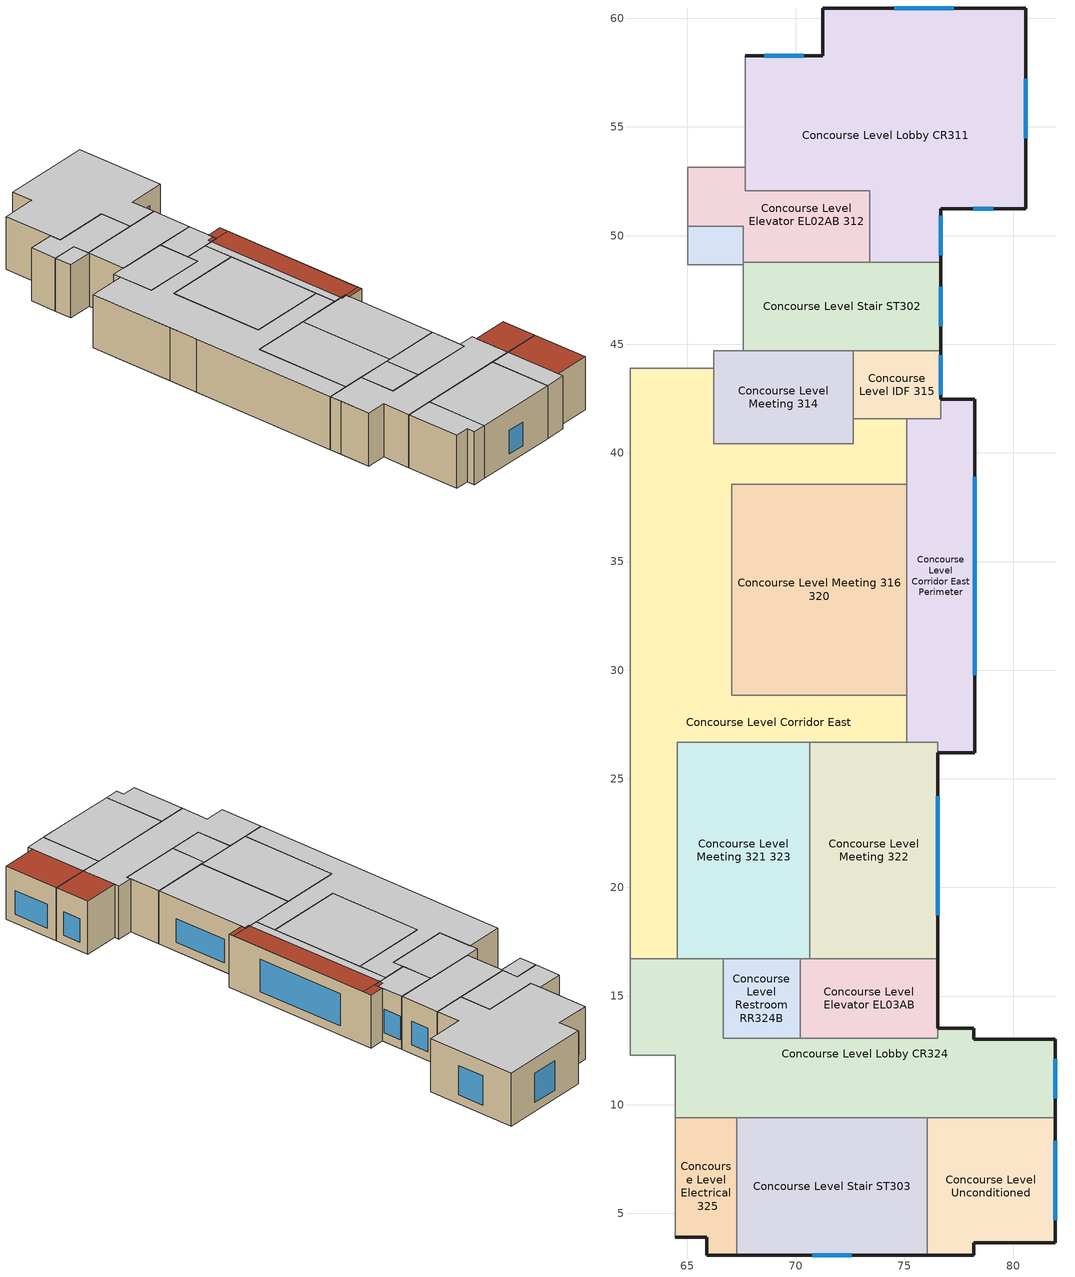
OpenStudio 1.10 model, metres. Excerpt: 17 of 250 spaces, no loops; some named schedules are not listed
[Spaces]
Concourse Level Electrical 325
 floor adiabatic (Interior Floor): 67.29,9.4 67.29,3.08 65.9,3.08 65.9,3.9 64.45,3.9 64.45,9.4 z13.69
 wall outside: 64.45,3.9 65.9,3.9 65.9,3.08 67.29,3.08 z13.69:19.18
 wall to Concourse Level Stair ST303: 67.29,3.08 67.29,9.4 z13.69:19.18
 wall to Concourse Level Mechanical 326: 64.45,9.4 64.45,3.9 z13.69:19.18
 wall to Concourse Level Lobby CR324: 67.29,9.4 64.45,9.4 z13.69:19.18
 ceiling adiabatic (Interior Ceiling): 67.29,3.08 67.29,9.4 64.45,9.4 64.45,3.9 65.9,3.9 65.9,3.08 z19.18
Concourse Level Stair ST303
 floor adiabatic (Interior Floor): 76.05,9.4 76.05,3.08 67.29,3.08 67.29,9.4 z13.69
 wall outside: 67.29,3.08 76.05,3.08 z13.69:19.18
 wall to Concourse Level Lobby CR324: 76.05,9.4 67.29,9.4 z13.69:19.18
 wall to Concourse Level Unconditioned: 76.05,3.08 76.05,9.4 z13.69:19.18
 window (NE_Ops Proposed Glazing - U-0.42/SHGC-0.27/VLT-0.65): 70.76,3.08 72.58,3.08 z14.61:17.04
 ceiling adiabatic (Interior Ceiling): 76.05,3.08 76.05,9.4 67.29,9.4 67.29,3.08 z19.18
Concourse Level Unconditioned
 floor adiabatic (Interior Floor): 81.93,9.4 81.93,3.64 78.2,3.64 78.2,3.08 76.05,3.08 76.05,9.4 z13.69
 wall outside: 76.05,3.08 78.2,3.08 78.2,3.64 81.93,3.64 81.93,9.4 z13.69:19.18
 wall to Concourse Level Lobby CR324: 81.93,9.4 76.05,9.4 z13.69:19.18
 window (NE_Ops Proposed Glazing - U-0.42/SHGC-0.27/VLT-0.65): 81.93,4.69 81.93,8.35 z14.61:17.04
 ceiling adiabatic (Interior Ceiling): 78.2,3.08 78.2,9.4 76.05,9.4 76.05,3.08 z19.18
 roof outside: 81.93,3.64 81.93,9.4 78.2,9.4 78.2,3.64 z19.18
Concourse Level Lobby CR324
 floor adiabatic (Interior Floor): 66.65,16.72 66.65,13.06 76.54,13.06 76.54,13.51 78.2,13.51 78.2,13.01 81.93,13.01 81.93,9.4 64.45,9.4 64.45,12.28 62.38,12.28 62.38,16.72 z13.69
 wall outside: 81.93,9.4 81.93,13.01 78.2,13.01 78.2,13.51 76.54,13.51 z13.69:19.18
 wall to Concourse Level Elevator EL03AB: 76.54,13.51 76.54,13.06 70.21,13.06 z13.69:19.18
 wall to Concourse Level Mechanical 326: 62.38,12.28 64.45,12.28 64.45,9.4 z13.69:19.18
 wall to Concourse Level Corridor CR329: 62.38,15.45 62.38,12.28 z13.69:19.18
 wall to Concourse Level Meeting 328: 62.38,16.72 62.38,15.45 z13.69:19.18
 wall to Concourse Level Restroom RR324B: 70.21,13.06 66.65,13.06 66.65,16.72 z13.69:19.18
 wall to Concourse Level Corridor East: 64.55,16.72 62.38,16.72 z13.69:19.18
 wall to Concourse Level Meeting 321 323: 66.65,16.72 64.55,16.72 z13.69:19.18
 window (NE_Ops Proposed Glazing - U-0.42/SHGC-0.27/VLT-0.65): 81.93,10.29 81.93,12.12 z14.61:17.04
 ceiling adiabatic (Interior Ceiling): 78.2,9.4 78.2,13.51 76.54,13.51 76.54,13.06 66.65,13.06 66.65,16.72 62.38,16.72 62.38,12.28 64.45,12.28 64.45,9.4 z19.18
 roof outside: 81.93,9.4 81.93,13.01 78.2,13.01 78.2,9.4 z19.18
Concourse Level Restroom RR324B
 floor adiabatic (Interior Floor): 70.21,16.72 70.21,13.06 66.65,13.06 66.65,16.72 z13.69
 wall to Concourse Level Elevator EL03AB: 70.21,13.06 70.21,16.72 z13.69:19.18
 wall to Concourse Level Meeting 321 323: 70.21,16.72 66.65,16.72 z13.69:19.18
 ceiling adiabatic (Interior Ceiling): 70.21,13.06 70.21,16.72 66.65,16.72 66.65,13.06 z19.18
Concourse Level Elevator EL03AB
 floor adiabatic (Interior Floor): 76.54,16.72 76.54,13.06 70.21,13.06 70.21,16.72 z13.69
 wall outside: 76.54,13.51 76.54,16.72 z13.69:19.18
 wall to Concourse Level Meeting 321 323: 70.65,16.72 70.21,16.72 z13.69:19.18
 wall to Concourse Level Meeting 322: 76.54,16.72 70.65,16.72 z13.69:19.18
 ceiling adiabatic (Interior Ceiling): 76.54,13.06 76.54,16.72 70.21,16.72 70.21,13.06 z19.18
Concourse Level Corridor East Perimeter
 floor adiabatic (Interior Floor): 78.23,42.46 78.23,26.2 76.54,26.2 76.54,26.68 75.11,26.68 75.11,41.56 76.67,41.56 76.67,42.46 z13.69
 wall outside: 76.54,26.2 78.23,26.2 78.23,42.46 76.67,42.46 z13.69:19.18
 wall to Concourse Level IDF 315: 76.67,42.46 76.67,41.56 75.11,41.56 z13.69:19.18
 wall to Concourse Level Meeting 322: 75.11,26.68 76.54,26.68 76.54,26.2 z13.69:19.18
 wall to Concourse Level Meeting 316 320: 75.11,38.56 75.11,28.85 z13.69:19.18
 wall to Concourse Level Corridor East: 75.11,41.56 75.11,38.56 / 75.11,28.85 75.11,26.68 z13.69:19.18
 window (NE_Ops Proposed Glazing - U-0.42/SHGC-0.27/VLT-0.65): 78.23,29.76 78.23,38.9 z14.61:17.96
 ceiling adiabatic (Interior Ceiling): 75.96,26.68 75.96,41.56 75.11,41.56 75.11,26.68 z19.18
 roof outside: 78.23,41.56 78.23,42.46 76.67,42.46 76.67,41.56 z19.18; 78.23,26.68 78.23,41.56 75.96,41.56 75.96,26.68 z19.18; 78.23,26.2 78.23,26.68 76.54,26.68 76.54,26.2 z19.18
Concourse Level Corridor East
 floor adiabatic (Interior Floor): 66.22,43.9 66.22,40.42 72.65,40.42 72.65,41.56 75.11,41.56 75.11,38.56 67.05,38.56 67.05,28.85 75.11,28.85 75.11,26.68 64.55,26.68 64.55,16.72 62.38,16.72 62.38,43.9 z13.69
 wall to Concourse Level Meeting 314: 72.65,41.56 72.65,40.42 66.22,40.42 66.22,43.9 z13.69:19.18
 wall to Concourse Level Meeting 321 323: 64.55,16.72 64.55,26.68 70.65,26.68 z13.69:19.18
 wall to Concourse Level Meeting 328: 62.38,32.05 62.38,16.72 z13.69:19.18
 wall to Concourse Level Corridor CR329: 62.38,35.09 62.38,32.05 z13.69:19.18
 wall to Concourse Level Meeting 309 317 318: 62.38,43.9 62.38,35.09 z13.69:19.18
 wall to Concourse Level Corridor North CR302 310 312: 66.22,43.9 62.38,43.9 z13.69:19.18
 wall to Concourse Level Meeting 322: 70.65,26.68 75.11,26.68 z13.69:19.18
 wall to Concourse Level IDF 315: 75.11,41.56 72.65,41.56 z13.69:19.18
 wall to Concourse Level Meeting 316 320: 75.11,28.85 67.05,28.85 67.05,38.56 75.11,38.56 z13.69:19.18
 ceiling adiabatic (Interior Ceiling): 64.55,16.72 64.55,26.68 75.11,26.68 75.11,28.85 67.05,28.85 67.05,38.56 75.11,38.56 75.11,41.56 72.65,41.56 72.65,40.42 66.22,40.42 66.22,43.9 62.38,43.9 62.38,16.72 z19.18
Concourse Level Meeting 321 323
 floor adiabatic (Interior Floor): 70.65,26.68 70.65,16.72 64.55,16.72 64.55,26.68 z13.69
 wall to Concourse Level Meeting 322: 70.65,16.72 70.65,26.68 z13.69:19.18
 ceiling adiabatic (Interior Ceiling): 70.65,16.72 70.65,26.68 64.55,26.68 64.55,16.72 z19.18
Concourse Level Meeting 322
 floor adiabatic (Interior Floor): 76.54,26.68 76.54,16.72 70.65,16.72 70.65,26.68 z13.69
 wall outside: 76.54,16.72 76.54,26.2 z13.69:19.18
 window (NE_Ops Proposed Glazing - U-0.42/SHGC-0.27/VLT-0.65): 76.54,18.72 76.54,24.2 z14.61:17.04
 ceiling adiabatic (Interior Ceiling): 76.54,16.72 76.54,26.55 75.96,26.55 75.96,26.68 70.65,26.68 70.65,16.72 z19.18
 roof outside: 76.54,26.55 76.54,26.68 75.96,26.68 75.96,26.55 z19.18
Concourse Level Meeting 316 320
 floor adiabatic (Interior Floor): 75.11,38.56 75.11,28.85 67.05,28.85 67.05,38.56 z13.69
 ceiling adiabatic (Interior Ceiling): 75.11,28.85 75.11,38.56 67.05,38.56 67.05,28.85 z19.18
Concourse Level Meeting 314
 floor adiabatic (Interior Floor): 72.65,44.7 72.65,40.42 66.22,40.42 66.22,44.7 z13.69
 wall to Concourse Level Stair ST302: 72.65,44.7 67.57,44.7 z13.69:19.18
 wall to Concourse Level IDF 315: 72.65,41.56 72.65,44.7 z13.69:19.18
 wall to Concourse Level Corridor North CR302 310 312: 67.57,44.7 66.22,44.7 66.22,43.9 z13.69:19.18
 ceiling adiabatic (Interior Ceiling): 72.65,40.42 72.65,44.7 66.22,44.7 66.22,40.42 z19.18
Concourse Level IDF 315
 floor adiabatic (Interior Floor): 76.67,44.7 76.67,41.56 72.65,41.56 72.65,44.7 z13.69
 wall outside: 76.67,42.46 76.67,44.7 z13.69:19.18
 wall to Concourse Level Stair ST302: 76.67,44.7 72.65,44.7 z13.69:19.18
 window (NE_Ops Proposed Glazing - U-0.42/SHGC-0.27/VLT-0.65): 76.67,42.67 76.67,44.5 z14.61:17.04
 ceiling adiabatic (Interior Ceiling): 75.96,41.56 75.96,42 76.67,42 76.67,44.7 72.65,44.7 72.65,41.56 z19.18
 roof outside: 76.67,41.56 76.67,42 75.96,42 75.96,41.56 z19.18
Concourse Level Stair ST302
 floor adiabatic (Interior Floor): 76.67,48.77 76.67,44.7 67.57,44.7 67.57,48.77 z13.69
 wall outside: 76.67,44.7 76.67,48.77 z13.69:19.18
 wall to Concourse Level Corridor North CR302 310 312: 67.57,48.66 67.57,44.7 z13.69:19.18
 wall to Concourse Level Electrical 313: 67.57,48.77 67.57,48.66 z13.69:19.18
 wall to Concourse Level Elevator EL02AB 312: 73.41,48.77 67.57,48.77 z13.69:19.18
 wall to Concourse Level Lobby CR311: 76.67,48.77 73.41,48.77 z13.69:19.18
 window (NE_Ops Proposed Glazing - U-0.42/SHGC-0.27/VLT-0.65): 76.67,45.82 76.67,47.65 z14.61:17.04
 ceiling adiabatic (Interior Ceiling): 76.67,44.7 76.67,48.77 67.57,48.77 67.57,44.7 z19.18
Concourse Level Electrical 313
 floor adiabatic (Interior Floor): 67.57,50.44 67.57,48.66 65.02,48.66 65.02,50.44 z13.69
 wall to Concourse Level Elevator EL02AB 312: 67.57,48.77 67.57,50.44 65.02,50.44 z13.69:19.18
 wall to Concourse Level Corridor North CR302 310 312: 65.02,50.44 65.02,48.66 67.57,48.66 z13.69:19.18
 ceiling adiabatic (Interior Ceiling): 67.57,48.66 67.57,50.44 65.02,50.44 65.02,48.66 z19.18
Concourse Level Elevator EL02AB 312
 floor adiabatic (Interior Floor): 67.68,53.14 67.68,52.07 73.41,52.07 73.41,48.77 67.57,48.77 67.57,50.44 65.02,50.44 65.02,53.14 z13.69
 wall to Concourse Level Lobby CR311: 73.41,48.77 73.41,52.07 67.68,52.07 67.68,53.14 z13.69:19.18
 wall to Concourse Level Corridor North CR302 310 312: 67.68,53.14 65.02,53.14 65.02,50.44 z13.69:19.18
 ceiling adiabatic (Interior Ceiling): 73.41,48.77 73.41,52.07 67.68,52.07 67.68,53.14 65.02,53.14 65.02,50.44 67.57,50.44 67.57,48.77 z19.18
Concourse Level Lobby CR311
 floor adiabatic (Interior Floor): 80.58,60.48 80.58,51.23 76.67,51.23 76.67,48.77 73.41,48.77 73.41,52.07 67.68,52.07 67.68,58.29 71.23,58.29 71.23,60.48 z13.69
 wall outside: 76.67,48.77 76.67,51.23 80.58,51.23 80.58,60.48 71.23,60.48 71.23,58.29 67.68,58.29 z13.69:19.18
 wall to Concourse Level Corridor North CR302 310 312: 67.68,58.29 67.68,53.14 z13.69:19.18
 window (NE_Ops Proposed Glazing - U-0.42/SHGC-0.27/VLT-0.65): 76.67,49.09 76.67,50.92 / 70.37,58.29 68.54,58.29 z14.61:17.04; 77.28,60.48 74.53,60.48 / 80.58,54.48 80.58,57.23 / 78.17,51.23 79.08,51.23 z14.61:17.65
 ceiling adiabatic (Interior Ceiling): 76.67,48.77 76.67,51.23 80.58,51.23 80.58,60.48 71.23,60.48 71.23,58.29 67.68,58.29 67.68,52.07 73.41,52.07 73.41,48.77 z19.18
[Building]
NE_Ops: Default Construction Set=90.1-2007 - CZ5 - Office
[ClimateZones]
Climate Zone Institution Name 1=ASHRAE; Climate Zone Document Name 1=ANSI/ASHRAE Standard 169; Climate Zone Document Year 1=2006; Climate Zone Value 1=5B; Climate Zone Institution Name 2=CEC; Climate Zone Document Name 2=California Climate Zone Descriptions; Climate Zone Document Year 2=1995
[Site]
Broomfield Jeffco  Boulder   S: Latitude {deg}=40.13; Longitude {deg}=-105.24; Time Zone {hr}=-7; Elevation {m}=1689
[SizingPeriod:DesignDay] Barometric Pressure {Pa}=83011; Sky Clearness=0; Rain Indicator=0; Snow Indicator=0; Day of Month=21; Daylight Saving Time Indicator=0; Dry-Bulb Temperature Range Modifier Type=DefaultMultipliers
Name | Maximum Dry-Bulb Temperature {C} | Daily Dry-Bulb Temperature Range {deltaC} | Humidity Indicating Conditions at Maximum Dry-Bulb {BasedOnField A3} | Wind Speed {m/s} | Wind Direction {deg} | Month | Day Type | Humidity Indicating Type | Solar Model Indicator | ASHRAE Taub | ASHRAE Taud
Denver Intl Ap Ann Htg Wind 99.6% Condns WS=>MCDB | 1.8 | 0 | 1.8 | 14.1 | 160 | 12 | WinterDesignDay | Wetbulb | ASHRAEClearSky
Denver Intl Ap Ann Clg .4% Condns Enth=>MDB | 27 | 15.2 | 58300 | 4.2 | 80 | 7 | SummerDesignDay | Enthalpy | ASHRAETau | 0.424 | 2.012
Denver Intl Ap Ann Htg 99.6% Condns DB | -17.4 | 0 | -17.4 | 3.3 | 160 | 12 | WinterDesignDay | Wetbulb | ASHRAEClearSky
Denver Intl Ap Ann Clg .4% Condns WB=>MDB | 27.3 | 15.2 | 18.3 | 4.2 | 80 | 7 | SummerDesignDay | Wetbulb | ASHRAETau | 0.424 | 2.012
[Construction]
ExtSlabCarpet 4in ClimateZone 1-8: MAT-CC05 4 HW CONCRETE, CP02 CARPET PAD
Interior Floor: F16 Acoustic tile, F05 Ceiling air space resistance, M11 100mm lightweight concrete
Interior Wall: G01a 19mm gypsum board, F04 Wall air space resistance, G01a 19mm gypsum board
Interior Ceiling: M11 100mm lightweight concrete, F05 Ceiling air space resistance, F16 Acoustic tile
Exterior Door: F08 Metal surface, I01 25mm insulation board
Interior Window: Clear 3mm
Interior Door; Interior Partition: G05 25mm wood
ASHRAE 90.1-2007 ExtWindow Metal ClimateZone 4-6: Fixed Window 3.12/0.40/0.31
NE_Ops Proposed Exterior Wall: Sandstone - 5 in. - 120 lb/ft3, Polyiso Foil-Faced Rigid Insulation - 2 in., Gypsum Board - 5/8 in., Steel-Framed - 6 in. Studs - 16 in. OC - R-21 Cavity Insulation, Gypsum Board - 5/8 in.
NE_Ops Proposed Glazing - U-0.42/SHGC-0.27/VLT-0.65: NE_Ops Proposed Glazing - U-0.42/SHGC-0.27/VLT-0.65
90.1-2007 Nonres 5B Window Metal framing entrance door: Theoretical Glass [185]
ASHRAE 90.1-2007 Floor SteelJoist ClimateZone 5: ASHRAE 90.1-2007 CZ 5 Exposed Floor Insulation, 8IN CONCRETE HW RefBldg, CP02 CARPET PAD
NE_Ops Proposed Roof: Roof Membrane, MAT-CC05 3 HW CONCRETE, Polyiso Rigid Insulation - 6 in., MAT-CC05 4 HW CONCRETE, Metal Decking
[Material]
Name | Roughness | Thickness {m} | Conductivity {W/m-K} | Density {kg/m3} | Specific Heat {J/kg-K} | Thermal Absorptance | Solar Absorptance | Visible Absorptance
MAT-CC05 4 HW CONCRETE | Rough | 0.1016 | 1.311 | 2240 | 836.8 | 0.9 | 0.85 | 0.85
Roof Membrane | VeryRough | 0.0095 | 0.16 | 1121.29 | 1460 | 0.9 | 0.7 | 0.7
Metal Decking | MediumSmooth | 0.0015 | 45.006 | 7680 | 418.4 | 0.9 | 0.6 | 0.6
F16 Acoustic tile | MediumSmooth | 0.0191 | 0.06 | 368 | 590 | 0.9 | 0.3 | 0.3
M11 100mm lightweight concrete | MediumRough | 0.1016 | 0.53 | 1280 | 840 | 0.9 | 0.5 | 0.5
G01a 19mm gypsum board | MediumSmooth | 0.019 | 0.16 | 800 | 1090 | 0.9 | 0.4 | 0.4
F08 Metal surface | Smooth | 0.0008 | 45.28 | 7824 | 500 | 0.9 | 0.7 | 0.7
I01 25mm insulation board | MediumRough | 0.0254 | 0.03 | 43 | 1210 | 0.9 | 0.6 | 0.6
G05 25mm wood | MediumSmooth | 0.0254 | 0.15 | 608 | 1630 | 0.9 | 0.5 | 0.5
8IN CONCRETE HW RefBldg | Rough | 0.2032 | 1.311 | 2240 | 836.8 | 0.9 | 0.7 | 0.7
Steel-Framed - 6 in. Studs - 16 in. OC - R-21 Cavity Insulation | Smooth | 0.1524 | 0.117196 | 69.5201 | 628.02
Gypsum Board - 5/8 in. | MediumSmooth | 0.015875 | 0.16 | 800 | 1090
MAT-CC05 3 HW CONCRETE | Rough | 0.0762 | 1.311 | 2240 | 836.8 | 0.9 | 0.85 | 0.85
Sandstone - 5 in. - 120 lb/ft3 | MediumRough | 0.127 | 1.9 | 1922.22 | 790
[Material:NoMass] Thermal Absorptance=0.9
Name | Roughness | Thermal Resistance {m2-K/W} | Solar Absorptance | Visible Absorptance
CP02 CARPET PAD | Smooth | 0.1 | 0.8 | 0.8
ASHRAE 90.1-2007 CZ 5 Exposed Floor Insulation | MediumRough | 4.38514 | 0.7 | 0.7
[Material:AirGap]
Name | Thermal Resistance {m2-K/W}
F05 Ceiling air space resistance | 0.18
F04 Wall air space resistance | 0.15
Polyiso Rigid Insulation - 6 in. | 6.16386
Polyiso Foil-Faced Rigid Insulation - 2 in. | 2.24717
[WindowMaterial:Glazing] Optical Data Type=SpectralAverage; Thickness {m}=0.003; Infrared Transmittance at Normal Incidence=0
Name | Solar Transmittance at Normal Incidence | Front Side Solar Reflectance at Normal Incidence | Back Side Solar Reflectance at Normal Incidence | Visible Transmittance at Normal Incidence | Front Side Visible Reflectance at Normal Incidence | Back Side Visible Reflectance at Normal Incidence | Front Side Infrared Hemispherical Emissivity | Back Side Infrared Hemispherical Emissivity | Conductivity {W/m-K} | Dirt Correction Factor for Solar and Visible Transmittance | Solar Diffusing
Clear 3mm | 0.837 | 0.075 | 0 | 0.898 | 0.081 | 0 | 0.84 | 0.84 | 0.9 | 1 | No
Theoretical Glass [185] | 0.39034 | 0.55966 | 0.55966 | 0.507883 | 0.442117 | 0.442117 | 0.9 | 0.9 | 0.0457051
[WindowMaterial:SimpleGlazingSystem]
Name | U-Factor {W/m2-K} | Solar Heat Gain Coefficient | Visible Transmittance
Fixed Window 3.12/0.40/0.31 | 3.12304 | 0.4 | 0.31
NE_Ops Proposed Glazing - U-0.42/SHGC-0.27/VLT-0.65 | 2.38487 | 0.27 | 0.65
[DefaultConstructionSet]
90.1-2007 - CZ5 - Office: Default Exterior Surface Constructions=Default Surface Constructions 34; Default Interior Surface Constructions=Default Surface Constructions 35; Default Ground Contact Surface Constructions=Default Surface Constructions 36; Default Exterior SubSurface Constructions=Default Sub Surface Constructions 23; Default Interior SubSurface Constructions=Default Sub Surface Constructions 24; Interior Partition Construction=Interior Partition
[DefaultSurfaceConstructions]
Name | Floor Construction | Wall Construction | Roof Ceiling Construction
Default Surface Constructions 34 | ASHRAE 90.1-2007 Floor SteelJoist ClimateZone 5 | NE_Ops Proposed Exterior Wall | NE_Ops Proposed Roof
Default Surface Constructions 35 | Interior Floor | Interior Wall | Interior Ceiling
Default Surface Constructions 36 | ExtSlabCarpet 4in ClimateZone 1-8 | ExtSlabCarpet 4in ClimateZone 1-8 | ExtSlabCarpet 4in ClimateZone 1-8
[DefaultSubSurfaceConstructions]
Name | Fixed Window Construction | Operable Window Construction | Door Construction | Glass Door Construction | Skylight Construction | Tubular Daylight Dome Construction | Tubular Daylight Diffuser Construction
Default Sub Surface Constructions 23 | ASHRAE 90.1-2007 ExtWindow Metal ClimateZone 4-6 | ASHRAE 90.1-2007 ExtWindow Metal ClimateZone 4-6 | Exterior Door | 90.1-2007 Nonres 5B Window Metal framing entrance door | ASHRAE 90.1-2007 ExtWindow Metal ClimateZone 4-6 | Interior Window | Interior Window
Default Sub Surface Constructions 24 | Interior Window | Interior Window | Interior Door
[BuildingStory]
Concourse Level: Nominal Z Coordinate {m}=0; Nominal Floor to Floor Height {m}=5.4864
[Space] Building Story=Concourse Level
Name | Space Type | Thermal Zone
Concourse Level Electrical 325 | 90.1-2007 - NE_Ops - UnoccOffFlr3 - ElecRoom - AHU-3-01 | Concourse Level Lobby CR324-B 325 Zone
Concourse Level Stair ST303 | 90.1-2007 - NE_Ops - AlwaysOn - Stair - NoVentilation | Concourse Level Stair ST303 Zone
Concourse Level Unconditioned |  | Concourse Level Unconditioned Zone
Concourse Level Lobby CR324 | 90.1-2007 - NE_Ops - UnoccOffFlr3 - Lobby - AHU-3-01 | Concourse Level Lobby CR324-B 325 Zone
Concourse Level Restroom RR324B | 90.1-2007 - NE_Ops - UnoccOffFlr3 - Restroom - AHU-3-01 | Concourse Level Lobby CR324-B 325 Zone
Concourse Level Elevator EL03AB |  | Concourse Level Elevator EL03AB Zone
Concourse Level Corridor East; Concourse Level Corridor East Perimeter | 90.1-2007 - NE_Ops - UnoccOffFlr3 - Corridor - AHU-3-01 | Concourse Level Corridor East Zone
Concourse Level Meeting 321 323 | 90.1-2007 - NE_Ops - UnoccOffFlr3 - Meeting - AHU-3-01 | Concourse Level Meeting 321 323 Zone
Concourse Level Meeting 322 | 90.1-2007 - NE_Ops - UnoccOffFlr3 - Meeting - AHU-3-01 | Concourse Level Meeting 322 Zone
Concourse Level Meeting 316 320 | 90.1-2007 - NE_Ops - UnoccOffFlr3 - Meeting - AHU-3-01 | Concourse Level Meeting 316 320 Zone
Concourse Level Meeting 314 | 90.1-2007 - NE_Ops - UnoccOffFlr3 - Meeting - AHU-3-01 | Concourse Level Meeting 314 Zone
Concourse Level IDF 315 | 90.1-2007 - NE_Ops - AlwaysOn - IT_Room - NoVentilation | Concourse Level IDF 315 Zone
Concourse Level Stair ST302 | 90.1-2007 - NE_Ops - AlwaysOn - Stair - NoVentilation | Concourse Level Stair ST302 Zone
Concourse Level Electrical 313 | 90.1-2007 - NE_Ops - UnoccOffFlr3 - ElecRoom - AHU-3-01 | Concourse Level Corridor North CR302 310 312 313 Zone
Concourse Level Elevator EL02AB 312 |  | Concourse Level Elevator EL02AB 312 Zone
Concourse Level Lobby CR311 | 90.1-2007 - NE_Ops - UnoccOffFlr3 - Lobby - AHU-3-01 | Concourse Level Lobby CR311 Zone
[ThermalZone] Use Ideal Air Loads=No
Name | Thermostat | Multiplier
Concourse Level Corridor East Zone | Concourse Level Corridor East Thermostat
Concourse Level Corridor North CR302 310 312 313 Zone | Concourse Level Corridor North CR302 310 312 313 Thermostat | 1
Concourse Level Lobby CR324-B 325 Zone | Concourse Level Lobby CR324-B 325 Thermostat | 1
Concourse Level Meeting 321 323 Zone | Concourse Level Meeting 321 323 Thermostat
Concourse Level Elevator EL03AB Zone; Concourse Level Unconditioned Zone; Concourse Level Elevator EL02AB 312 Zone
Concourse Level IDF 315 Zone | Concourse Level IDF 315 Thermostat
Concourse Level Stair ST302 Zone | Concourse Level Stair ST302 Thermostat
Concourse Level Lobby CR311 Zone | Concourse Level Lobby CR311 Thermostat
Concourse Level Meeting 314 Zone | Concourse Level Meeting 314 Thermostat
Concourse Level Stair ST303 Zone | Concourse Level Stair ST303 Thermostat
Concourse Level Meeting 316 320 Zone | Concourse Level Meeting 316 320 Thermostat
Concourse Level Meeting 322 Zone | Concourse Level Meeting 322 Thermostat
[People:Definition] Number of People Calculation Method=People/Area; Fraction Radiant=0.3
Name | People per Space Floor Area {person/m2}
90.1-2007 - Office - Conference People Definition | 0.538196
90.1-2007 - Office - Corridor People Definition | 0.0107639
90.1-2007 - Office - IT_Room People Definition | 0.0538196
90.1-2007 - Office - Restroom People Definition | 0.107639
[ElectricEquipment:Definition] Design Level Calculation Method=Watts/Area
Name | Watts per Space Floor Area {W/m2} | Watts per Person {W/person}
90.1-2007 - Office - Conference Electric Equipment Definition | 5.38196
90.1-2007 - Noresco - Corridor Electric Equipment Definition | 0
90.1-2007 - Noresco - ElecRoom Electric Equipment Definition | 53.8196
90.1-2007 - Noresco - IT_Room Electric Equipment Definition | 269.098 | 0
90.1-2007 - Noresco - Restroom Electric Equipment Definition | 0 | 0
[DefaultScheduleSet]
Name | Number of People Schedule | People Activity Level Schedule | Lighting Schedule | Electric Equipment Schedule | Gas Equipment Schedule | Infiltration Schedule
90.1-2007 - NE_Ops - UnoccOffFlr3 - ElecRoom Schedule Set | NE_Ops ElecRoom Occupancy Schedule | NE_Ops UnoccOffFlr3 ClosedOffice Activity Schedule | NE_Ops ElecRoom Lighting Schedule | NE_Ops ElecRoom Equipment Schedule | NE_Ops ElecRoom Equipment Schedule | NE_Ops UnoccOffFlr3 Infiltration Schedule
90.1-2007 - NE_Ops - UnoccOffFlr3 - Restroom Schedule Set; 90.1-2007 - NE_Ops - UnoccOffFlr3 - Lobby Schedule Set | NE_Ops UnoccOffFlr3 ClosedOffice Occupancy Schedule | NE_Ops UnoccOffFlr3 ClosedOffice Activity Schedule | NE_Ops UnoccOffFlr3 ClosedOffice Lighting Schedule | NE_Ops UnoccOffFlr3 ClosedOffice Equipment Schedule | NE_Ops UnoccOffFlr3 ClosedOffice Equipment Schedule | NE_Ops UnoccOffFlr3 Infiltration Schedule
90.1-2007 - NE_Ops - UnoccOffFlr3 - Meeting Schedule Set | NE_Ops UnoccOffFlr3 Meeting Occupancy Schedule | NE_Ops UnoccOffFlr3 ClosedOffice Activity Schedule | NE_Ops UnoccOffFlr3 Meeting Lighting Schedule | NE_Ops UnoccOffFlr3 Meeting Equipment Schedule | NE_Ops UnoccOffFlr3 Meeting Equipment Schedule | NE_Ops UnoccOffFlr3 Infiltration Schedule
90.1-2007 - NE_Ops - UnoccOffFlr3 - Corridor Schedule Set | NE_Ops UnoccOffFlr3 Corridor Occupancy Schedule | NE_Ops UnoccOffFlr3 ClosedOffice Activity Schedule | NE_Ops UnoccOffFlr3 Corridor Lighting Schedule | NE_Ops UnoccOffFlr3 Corridor Equipment Schedule | NE_Ops UnoccOffFlr3 Corridor Equipment Schedule | NE_Ops UnoccOffFlr3 Infiltration Schedule
90.1-2007 - NE_Ops - AlwaysOn - Stair Schedule Set | NE_Ops Stair Occupancy Schedule | NE_Ops AlwaysOn IT_Room Activity Schedule | NE_Ops Stair Lighting Schedule | NE_Ops Stair Equipment Schedule | NE_Ops Stair Equipment Schedule | NE_Ops AlwaysOn Infiltration Schedule
90.1-2007 - NE_Ops - AlwaysOn - IT_Room Schedule Set | NE_Ops AlwaysOn IT_Room Occupancy Schedule | NE_Ops AlwaysOn IT_Room Activity Schedule | NE_Ops AlwaysOn IT_Room Lighting Schedule | NE_Ops AlwaysOn IT_Room Equipment Schedule | NE_Ops AlwaysOn IT_Room Equipment Schedule | NE_Ops AlwaysOn Infiltration Schedule
[SpaceType] Standards Building Type=Office
Name | Default Schedule Set | Design Specification Outdoor Air Object | Standards Space Type
90.1-2007 - NE_Ops - UnoccOffFlr3 - Meeting - AHU-3-01 | 90.1-2007 - NE_Ops - UnoccOffFlr3 - Meeting Schedule Set | 90.1-2007 - Office - Conference Ventilation - AHU-3-01 | Conference
90.1-2007 - NE_Ops - UnoccOffFlr3 - Corridor - AHU-3-01 | 90.1-2007 - NE_Ops - UnoccOffFlr3 - Corridor Schedule Set | 90.1-2007 - Office - Corridor Ventilation - AHU-3-01 | Corridor
90.1-2007 - NE_Ops - UnoccOffFlr3 - ElecRoom - AHU-3-01 | 90.1-2007 - NE_Ops - UnoccOffFlr3 - ElecRoom Schedule Set | 90.1-2007 - Office - Elec/MechRoom Ventilation - AHU-3-01 | Elec/MechRoom
90.1-2007 - NE_Ops - UnoccOffFlr3 - Lobby - AHU-3-01 | 90.1-2007 - NE_Ops - UnoccOffFlr3 - Lobby Schedule Set | 90.1-2007 - Office - Corridor Ventilation - AHU-3-01 1 | Lobby
90.1-2007 - NE_Ops - UnoccOffFlr3 - Restroom - AHU-3-01 | 90.1-2007 - NE_Ops - UnoccOffFlr3 - Restroom Schedule Set | 90.1-2007 - Office - Restroom Ventilation - AHU-3-01 | Restroom
90.1-2007 - NE_Ops - AlwaysOn - IT_Room - NoVentilation | 90.1-2007 - NE_Ops - AlwaysOn - IT_Room Schedule Set | 90.1-2007 - Office - IT_Room Ventilation - NoVentilation | IT_Room
90.1-2007 - NE_Ops - AlwaysOn - Stair - NoVentilation | 90.1-2007 - NE_Ops - AlwaysOn - Stair Schedule Set | 90.1-2007 - Office - Stair Ventilation - NoVentilation | Stair
[People]
Name | People Definition | Space or SpaceType
90.1-2007 - Office - Conference People 8 | 90.1-2007 - Office - Conference People Definition | 90.1-2007 - NE_Ops - UnoccOffFlr3 - Meeting - AHU-3-01
90.1-2007 - Office - Corridor People 18 | 90.1-2007 - Office - Corridor People Definition | 90.1-2007 - NE_Ops - UnoccOffFlr3 - Corridor - AHU-3-01
90.1-2007 - Office - Corridor People 19 | 90.1-2007 - Office - Corridor People Definition | 90.1-2007 - NE_Ops - UnoccOffFlr3 - Lobby - AHU-3-01
90.1-2007 - Office - Restroom People 8 | 90.1-2007 - Office - Restroom People Definition | 90.1-2007 - NE_Ops - UnoccOffFlr3 - Restroom - AHU-3-01
90.1-2007 - Office - IT_Room People 4 | 90.1-2007 - Office - IT_Room People Definition | 90.1-2007 - NE_Ops - AlwaysOn - IT_Room - NoVentilation
[Lights]
Name | Lights Definition | Space or SpaceType
90.1-2007 - Office - Conference Lights 8 | 90.1-2007 - Office - Conference Lights Definition - Meeting Proposed | 90.1-2007 - NE_Ops - UnoccOffFlr3 - Meeting - AHU-3-01
90.1-2007 - Office - Corridor Lights 18 | 90.1-2007 - NE_Ops - UnoccOffFlr3 - Corridor - AHU-3-01 AppG ALC Lights Definition | 90.1-2007 - NE_Ops - UnoccOffFlr3 - Corridor - AHU-3-01
90.1-2007 - Office - Elec/MechRoom Lights 13 | 90.1-2007 - Office - Elec/MechRoom Lights Definition - ElecRoom Proposed | 90.1-2007 - NE_Ops - UnoccOffFlr3 - ElecRoom - AHU-3-01
90.1-2007 - Office - Corridor Lights 19 | 90.1-2007 - NE_Ops - UnoccOffFlr3 - Lobby - AHU-3-01 AppG ALC Lights Definition | 90.1-2007 - NE_Ops - UnoccOffFlr3 - Lobby - AHU-3-01
90.1-2007 - Office - Restroom Lights 8 | 90.1-2007 - NE_Ops - UnoccOffFlr3 - Restroom - AHU-3-01 AppG ALC Lights Definition | 90.1-2007 - NE_Ops - UnoccOffFlr3 - Restroom - AHU-3-01
90.1-2007 - Office - IT_Room Lights 4 | 90.1-2007 - Office - IT_Room Lights Definition - Proposed | 90.1-2007 - NE_Ops - AlwaysOn - IT_Room - NoVentilation
90.1-2007 - Office - Stair Lights 2 | 90.1-2007 - Office - Stair Lights Definition - Proposed | 90.1-2007 - NE_Ops - AlwaysOn - Stair - NoVentilation
[ElectricEquipment]
Name | Electric Equipment Definition | Space or SpaceType
90.1-2007 - Office - Conference Electric Equipment 8 | 90.1-2007 - Office - Conference Electric Equipment Definition | 90.1-2007 - NE_Ops - UnoccOffFlr3 - Meeting - AHU-3-01
90.1-2007 - Office - Corridor Electric Equipment 18 | 90.1-2007 - Noresco - Corridor Electric Equipment Definition | 90.1-2007 - NE_Ops - UnoccOffFlr3 - Corridor - AHU-3-01
90.1-2007 - Office - Elec/MechRoom Electric Equipment 13 | 90.1-2007 - Noresco - ElecRoom Electric Equipment Definition | 90.1-2007 - NE_Ops - UnoccOffFlr3 - ElecRoom - AHU-3-01
90.1-2007 - Office - Corridor Electric Equipment 19 | 90.1-2007 - Noresco - Corridor Electric Equipment Definition | 90.1-2007 - NE_Ops - UnoccOffFlr3 - Lobby - AHU-3-01
90.1-2007 - Office - Restroom Electric Equipment 8 | 90.1-2007 - Noresco - Restroom Electric Equipment Definition | 90.1-2007 - NE_Ops - UnoccOffFlr3 - Restroom - AHU-3-01
90.1-2007 - Office - IT_Room Electric Equipment 4 | 90.1-2007 - Noresco - IT_Room Electric Equipment Definition | 90.1-2007 - NE_Ops - AlwaysOn - IT_Room - NoVentilation
[SpaceInfiltration:DesignFlowRate] Design Flow Rate Calculation Method=Flow/ExteriorArea; Flow per Exterior Surface Area {m3/s-m2}=0.000226568
90.1-2007 - Office - Meeting Infiltration 3: Space or SpaceType=90.1-2007 - NE_Ops - UnoccOffFlr3 - Meeting - AHU-3-01
90.1-2007 - Office - Corridor Infiltration 7: Space or SpaceType=90.1-2007 - NE_Ops - UnoccOffFlr3 - Corridor - AHU-3-01; Air Changes per Hour {1/hr}=0; Constant Term Coefficient=1
90.1-2007 - Office - ElecRoom Infiltration 7: Space or SpaceType=90.1-2007 - NE_Ops - UnoccOffFlr3 - ElecRoom - AHU-3-01
90.1-2007 - Office - Lobby Infiltration 7: Space or SpaceType=90.1-2007 - NE_Ops - UnoccOffFlr3 - Lobby - AHU-3-01
90.1-2007 - Office - Restroom Infiltration 8: Space or SpaceType=90.1-2007 - NE_Ops - UnoccOffFlr3 - Restroom - AHU-3-01
90.1-2007 - Office - IT_Room Infiltration 2: Space or SpaceType=90.1-2007 - NE_Ops - AlwaysOn - IT_Room - NoVentilation
90.1-2007 - Office - Stair Infiltration 2: Space or SpaceType=90.1-2007 - NE_Ops - AlwaysOn - Stair - NoVentilation
[DesignSpecification:OutdoorAir] Outdoor Air Method=Sum
Name | Outdoor Air Flow per Person {m3/s-person} | Outdoor Air Flow per Floor Area {m3/s-m2}
90.1-2007 - Office - Conference Ventilation - AHU-3-01 | 0.00480954 | 0.000621234
90.1-2007 - Office - Corridor Ventilation - AHU-3-01; 90.1-2007 - Office - Corridor Ventilation - AHU-3-01 1; 90.1-2007 - Office - Restroom Ventilation - AHU-3-01 |  | 0.000621234
90.1-2007 - Office - Elec/MechRoom Ventilation - AHU-3-01 |  | 0.00124247
90.1-2007 - Office - IT_Room Ventilation - NoVentilation | 0 | 0
90.1-2007 - Office - Stair Ventilation - NoVentilation |  | 0
[ThermostatSetpoint:DualSetpoint]
Name | Heating Setpoint Temperature Schedule | Cooling Setpoint Temperature Schedule
Concourse Level Meeting 316 320 Thermostat; Concourse Level Meeting 314 Thermostat; Concourse Level Corridor North CR302 310 312 313 Thermostat; Concourse Level Lobby CR324-B 325 Thermostat; Concourse Level Meeting 322 Thermostat; Concourse Level Lobby CR311 Thermostat; Concourse Level Corridor East Thermostat; Concourse Level Meeting 321 323 Thermostat | NE_Ops UnoccOffFlr3 Heating Setpoint Schedule | NE_Ops UnoccOffFlr3 Cooling Setpoint Schedule
Concourse Level Stair ST303 Thermostat; Concourse Level Stair ST302 Thermostat | NE_Ops Low Heating Setpoint Schedule | NE_Ops No Cooling Setpoint Schedule
Concourse Level IDF 315 Thermostat | NE_Ops Low Heating Setpoint Schedule | NE_Ops High Cooling Setpoint Schedule
[OtherEquipment:Definition] Design Level Calculation Method=EquipmentLevel
Name | Design Level {W}
Concourse Level Meeting 316 320 AHU Winter Design Day Load Definition; Concourse Level Meeting 322 AHU Winter Design Day Load Definition; Concourse Level Meeting 321 323 AHU Winter Design Day Load Definition | -943.895
Concourse Level Meeting 314 AHU Winter Design Day Load Definition | -314.632
Concourse Level Lobby CR324-B 325 AHU Winter Design Day Load Definition | -629.263
Concourse Level Lobby CR311 AHU Winter Design Day Load Definition; Concourse Level Corridor East AHU Winter Design Day Load Definition | -1179.87
[OtherEquipment]
Name | Other Equipment Definition | Space or SpaceType | Schedule
Concourse Level Meeting 316 320 AHU Winter Design Day Load | Concourse Level Meeting 316 320 AHU Winter Design Day Load Definition | Concourse Level Meeting 316 320 | NE_Ops Concourse Level Meeting 316 320 AHU Winter Design Day Load Schedule
Concourse Level Meeting 314 AHU Winter Design Day Load | Concourse Level Meeting 314 AHU Winter Design Day Load Definition | Concourse Level Meeting 314 | NE_Ops Concourse Level Meeting 314 AHU Winter Design Day Load Schedule
Concourse Level Lobby CR324-B 325 AHU Winter Design Day Load | Concourse Level Lobby CR324-B 325 AHU Winter Design Day Load Definition | Concourse Level Lobby CR324 | NE_Ops Concourse Level Lobby CR324-B 325 AHU Winter Design Day Load Schedule
Concourse Level Meeting 322 AHU Winter Design Day Load | Concourse Level Meeting 322 AHU Winter Design Day Load Definition | Concourse Level Meeting 322 | NE_Ops Concourse Level Meeting 322 AHU Winter Design Day Load Schedule
Concourse Level Lobby CR311 AHU Winter Design Day Load | Concourse Level Lobby CR311 AHU Winter Design Day Load Definition | Concourse Level Lobby CR311 | NE_Ops Concourse Level Lobby CR311 AHU Winter Design Day Load Schedule
Concourse Level Corridor East AHU Winter Design Day Load | Concourse Level Corridor East AHU Winter Design Day Load Definition | Concourse Level Corridor East | NE_Ops Concourse Level Corridor East AHU Winter Design Day Load Schedule
Concourse Level Meeting 321 323 AHU Winter Design Day Load | Concourse Level Meeting 321 323 AHU Winter Design Day Load Definition | Concourse Level Meeting 321 323 | NE_Ops Concourse Level Meeting 321 323 AHU Winter Design Day Load Schedule
[Exterior:Lights:Definition]
NE_Ops Exterior Lights Definition: Design Level {W}=3701
[Exterior:Lights]
NE_Ops Exterior Lights: Exterior Lights Definition=NE_Ops Exterior Lights Definition; Schedule=Exterior Lights 1 Always On Schedule; Control Option=AstronomicalClock
[Lights:Definition] Design Level Calculation Method=Watts/Area
Name | Watts per Space Floor Area {W/m2}
90.1-2007 - Office - Conference Lights Definition - Meeting Proposed | 4.4132
90.1-2007 - Office - Elec/MechRoom Lights Definition - ElecRoom Proposed | 7.53474
90.1-2007 - Office - IT_Room Lights Definition - Proposed | 8.71877
90.1-2007 - Office - Stair Lights Definition - Proposed | 4.52084
90.1-2007 - NE_Ops - UnoccOffFlr3 - Lobby - AHU-3-01 AppG ALC Lights Definition; 90.1-2007 - NE_Ops - UnoccOffFlr3 - Corridor - AHU-3-01 AppG ALC Lights Definition | 4.06876
90.1-2007 - NE_Ops - UnoccOffFlr3 - Restroom - AHU-3-01 AppG ALC Lights Definition | 9.97814
[Schedule:Ruleset]
Name | Default Day Schedule | Summer Design Day Schedule | Winter Design Day Schedule
NE_Ops Concourse Level Meeting 316 320 AHU Winter Design Day Load Schedule | NE_Ops UnoccOffFlr3 HVAC Schedule OnDays 1 | NE_Ops UnoccOffFlr3 HVAC Schedule Summer Design Day 1 | NE_Ops UnoccOffFlr3 HVAC Schedule Winter Design Day 1
NE_Ops Concourse Level Meeting 314 AHU Winter Design Day Load Schedule | NE_Ops UnoccOffFlr3 HVAC Schedule OnDays 4 | NE_Ops UnoccOffFlr3 HVAC Schedule Summer Design Day 4 | NE_Ops UnoccOffFlr3 HVAC Schedule Winter Design Day 4
NE_Ops Concourse Level Lobby CR324-B 325 AHU Winter Design Day Load Schedule | NE_Ops UnoccOffFlr3 HVAC Schedule OnDays 8 | NE_Ops UnoccOffFlr3 HVAC Schedule Summer Design Day 8 | NE_Ops UnoccOffFlr3 HVAC Schedule Winter Design Day 8
NE_Ops Concourse Level Meeting 322 AHU Winter Design Day Load Schedule | NE_Ops UnoccOffFlr3 HVAC Schedule OnDays 12 | NE_Ops UnoccOffFlr3 HVAC Schedule Summer Design Day 12 | NE_Ops UnoccOffFlr3 HVAC Schedule Winter Design Day 12
NE_Ops Concourse Level Lobby CR311 AHU Winter Design Day Load Schedule | NE_Ops UnoccOffFlr3 HVAC Schedule OnDays 13 | NE_Ops UnoccOffFlr3 HVAC Schedule Summer Design Day 13 | NE_Ops UnoccOffFlr3 HVAC Schedule Winter Design Day 13
NE_Ops Concourse Level Corridor East AHU Winter Design Day Load Schedule | NE_Ops UnoccOffFlr3 HVAC Schedule OnDays 14 | NE_Ops UnoccOffFlr3 HVAC Schedule Summer Design Day 14 | NE_Ops UnoccOffFlr3 HVAC Schedule Winter Design Day 14
NE_Ops Concourse Level Meeting 321 323 AHU Winter Design Day Load Schedule | NE_Ops UnoccOffFlr3 HVAC Schedule OnDays 15 | NE_Ops UnoccOffFlr3 HVAC Schedule Summer Design Day 15 | NE_Ops UnoccOffFlr3 HVAC Schedule Winter Design Day 15
[Schedule:Day]
NE_Ops UnoccOffFlr3 Infiltration Schedule OnDays; NE_Ops UnoccOffFlr3 Infiltration Schedule Winter Design Day; NE_Ops UnoccOffFlr3 Infiltration Schedule Summer Design Day: 6, 0, 1, 20, 0, 0.25, 24, 0, 1
NE_Ops UnoccOffFlr3 Infiltration Schedule Sunday; NE_Ops UnoccOffFlr3 ClosedOffice Lighting Schedule Summer Design Day; NE_Ops UnoccOffFlr3 ClosedOffice Equipment Schedule Summer Design Day; NE_Ops UnoccOffFlr3 Meeting Lighting Schedule Summer Design Day; NE_Ops UnoccOffFlr3 Meeting Equipment Schedule Summer Design Day; NE_Ops UnoccOffFlr3 Corridor Lighting Schedule Summer Design Day; NE_Ops UnoccOffFlr3 Corridor Equipment Schedule AllDays; NE_Ops UnoccOffFlr3 Corridor Equipment Schedule Summer Design Day; NE_Ops ElecRoom Lighting Schedule Summer Design Day; NE_Ops ElecRoom Equipment Schedule Summer Design Day; NE_Ops Stair Lighting Schedule AllDays; NE_Ops Stair Lighting Schedule Summer Design Day; NE_Ops Stair Equipment Schedule AllDays; NE_Ops Stair Equipment Schedule Summer Design Day: 24, 0, 1
NE_Ops UnoccOffFlr3 Heating Setpoint Schedule OnSeason Weekday; NE_Ops UnoccOffFlr3 Heating Setpoint Schedule Winter Design Day: 6, 0, 17.78, 20, 0, 21.11, 24, 0, 17.78
NE_Ops UnoccOffFlr3 Heating Setpoint Schedule Summer Design Day; NE_Ops UnoccOffFlr3 Heating Setpoint Schedule Weekend; NE_Ops UnoccOffFlr3 Heating Setpoint Schedule Offseason: 24, 0, 17.78
NE_Ops UnoccOffFlr3 Cooling Setpoint Schedule OnSeason Weekday; NE_Ops UnoccOffFlr3 Cooling Setpoint Schedule Summer Design Day: 6, 0, 27.78, 20, 0, 23.89, 24, 0, 27.78
NE_Ops UnoccOffFlr3 Cooling Setpoint Schedule Winter Design Day; NE_Ops UnoccOffFlr3 Cooling Setpoint Schedule Weekend; NE_Ops UnoccOffFlr3 Cooling Setpoint Schedule Offseason; NE_Ops High Cooling Setpoint Schedule All Days: 24, 0, 27.78
NE_Ops UnoccOffFlr3 ClosedOffice Occupancy Schedule OnSeason Weekday; NE_Ops ElecRoom Occupancy Schedule AllDays: 8, 0, 0, 9, 0, 0.3, 12, 0, 0.95, 13, 0, 0.5, 17, 0, 0.95, 18, 0, 0.3, 24, 0, 0
NE_Ops UnoccOffFlr3 ClosedOffice Occupancy Schedule Winter Design Day; NE_Ops UnoccOffFlr3 ClosedOffice Occupancy Schedule Weekend; NE_Ops UnoccOffFlr3 ClosedOffice Occupancy Schedule OffSeason; NE_Ops UnoccOffFlr3 ClosedOffice Lighting Schedule Winter Design Day; NE_Ops UnoccOffFlr3 ClosedOffice Equipment Schedule Winter Design Day; NE_Ops UnoccOffFlr3 Meeting Occupancy Schedule Winter Design Day; NE_Ops UnoccOffFlr3 Meeting Lighting Schedule Winter Design Day; NE_Ops UnoccOffFlr3 Meeting Equipment Schedule Winter Design Day; NE_Ops UnoccOffFlr3 Corridor Occupancy Schedule Winter Design Day; NE_Ops UnoccOffFlr3 Corridor Occupancy Schedule Sunday; NE_Ops UnoccOffFlr3 Corridor Occupancy Schedule OffSeason; NE_Ops UnoccOffFlr3 Corridor Lighting Schedule Winter Design Day; NE_Ops UnoccOffFlr3 Corridor Equipment Schedule Winter Design Day; NE_Ops ElecRoom Occupancy Schedule Winter Design Day; NE_Ops ElecRoom Lighting Schedule Winter Design Day; NE_Ops ElecRoom Equipment Schedule Winter Design Day; NE_Ops Stair Occupancy Schedule Winter Design Day; NE_Ops Stair Occupancy Schedule Sunday; NE_Ops Stair Lighting Schedule Winter Design Day; NE_Ops Stair Equipment Schedule Winter Design Day; NE_Ops UnoccOffFlr3 HVAC Schedule Sunday 1; NE_Ops UnoccOffFlr3 HVAC Schedule Sunday 4; NE_Ops UnoccOffFlr3 HVAC Schedule Sunday 8; NE_Ops UnoccOffFlr3 HVAC Schedule Sunday 12; NE_Ops UnoccOffFlr3 HVAC Schedule Sunday 13; NE_Ops UnoccOffFlr3 HVAC Schedule Sunday 14; NE_Ops UnoccOffFlr3 HVAC Schedule Sunday 15: 24, 0, 0
NE_Ops UnoccOffFlr3 ClosedOffice Occupancy Schedule Summer Design Day; NE_Ops UnoccOffFlr3 Meeting Occupancy Schedule Summer Design Day; NE_Ops ElecRoom Occupancy Schedule Summer Design Day: 8, 0, 0, 18, 0, 1, 24, 0, 0
NE_Ops UnoccOffFlr3 ClosedOffice Lighting Schedule OnSeason Weekday: 7, 0, 0.02, 8, 0, 0.35, 17, 0, 0.9, 18, 0, 0.7, 22, 0, 0.4, 24, 0, 0.02
NE_Ops UnoccOffFlr3 ClosedOffice Lighting Schedule Weekend; NE_Ops UnoccOffFlr3 ClosedOffice Lighting Schedule OffSeason: 24, 0, 0.02
NE_Ops UnoccOffFlr3 ClosedOffice Equipment Schedule OnSeason Weekday: 8, 0, 0.1, 17, 0, 0.8, 18, 0, 0.6, 22, 0, 0.3, 24, 0, 0.1
NE_Ops UnoccOffFlr3 ClosedOffice Equipment Schedule Weekend; NE_Ops UnoccOffFlr3 ClosedOffice Equipment Schedule OffSeason: 24, 0, 0.35
NE_Ops UnoccOffFlr3 ClosedOffice Activity Schedule AllDays: 24, 0, 120
NE_Ops UnoccOffFlr3 Meeting Occupancy Schedule OnSeason Weekday: 8, 0, 0, 13, 0, 0.15, 17, 0, 0.75, 18, 0, 0.15, 24, 0, 0
NE_Ops UnoccOffFlr3 Meeting Lighting Schedule OnSeason Weekday: 7, 0, 0.02, 13, 0, 0.6, 17, 0, 0.9, 18, 0, 0.6, 20, 0, 0.4, 24, 0, 0.02
NE_Ops UnoccOffFlr3 Meeting Equipment Schedule OnSeason Weekday: 8, 0, 0.1, 13, 0, 0.2, 17, 0, 0.4, 18, 0, 0.2, 24, 0, 0.1
NE_Ops UnoccOffFlr3 Corridor Occupancy Schedule Weekday: 8, 0, 0, 17, 0, 0.5, 21, 0, 0.3, 24, 0, 0
NE_Ops UnoccOffFlr3 Corridor Occupancy Schedule Summer Design Day: 8, 0, 0, 21, 0, 1, 24, 0, 0
NE_Ops UnoccOffFlr3 Corridor Occupancy Schedule Saturday; NE_Ops Stair Occupancy Schedule Saturday: 8, 0, 0, 17, 0, 0.3, 24, 0, 0
NE_Ops UnoccOffFlr3 Corridor Lighting Schedule Weekday: 7, 0, 0.02, 21, 0, 0.9, 24, 0, 0.02
NE_Ops UnoccOffFlr3 Corridor Lighting Schedule Saturday: 7, 0, 0.02, 20, 0, 0.9, 24, 0, 0.02
NE_Ops ElecRoom Lighting Schedule AllDays: 7, 0, 0.02, 9, 0, 0.35, 17, 0, 0.9, 18, 0, 0.35, 19, 0, 0.1, 24, 0, 0.02
NE_Ops ElecRoom Equipment Schedule AllDays: 8, 0, 0.175, 17, 0, 0.45, 18, 0, 0.3, 24, 0, 0.175
NE_Ops Stair Occupancy Schedule Weekday: 8, 0, 0, 17, 0, 0.5, 22, 0, 0.3, 24, 0, 0
NE_Ops Stair Occupancy Schedule Summer Design Day: 8, 0, 0, 22, 0, 1, 24, 0, 0
NE_Ops UnoccOffFlr3 HVAC Schedule OnDays 1; NE_Ops UnoccOffFlr3 HVAC Schedule Summer Design Day 1; NE_Ops UnoccOffFlr3 HVAC Schedule OnDays 4; NE_Ops UnoccOffFlr3 HVAC Schedule Summer Design Day 4; NE_Ops UnoccOffFlr3 HVAC Schedule OnDays 8; NE_Ops UnoccOffFlr3 HVAC Schedule Summer Design Day 8; NE_Ops UnoccOffFlr3 HVAC Schedule OnDays 12; NE_Ops UnoccOffFlr3 HVAC Schedule Summer Design Day 12; NE_Ops UnoccOffFlr3 HVAC Schedule OnDays 13; NE_Ops UnoccOffFlr3 HVAC Schedule Summer Design Day 13; NE_Ops UnoccOffFlr3 HVAC Schedule OnDays 14; NE_Ops UnoccOffFlr3 HVAC Schedule Summer Design Day 14; NE_Ops UnoccOffFlr3 HVAC Schedule OnDays 15; NE_Ops UnoccOffFlr3 HVAC Schedule Summer Design Day 15: 6, 0, 0, 20, 0, 0, 24, 0, 0
NE_Ops UnoccOffFlr3 HVAC Schedule Winter Design Day 1; NE_Ops UnoccOffFlr3 HVAC Schedule Winter Design Day 4; NE_Ops UnoccOffFlr3 HVAC Schedule Winter Design Day 8; NE_Ops UnoccOffFlr3 HVAC Schedule Winter Design Day 12; NE_Ops UnoccOffFlr3 HVAC Schedule Winter Design Day 13; NE_Ops UnoccOffFlr3 HVAC Schedule Winter Design Day 14; NE_Ops UnoccOffFlr3 HVAC Schedule Winter Design Day 15: 6, 0, 0, 20, 0, 1, 24, 0, 0
[Schedule:Rule] Date Specification Type=DateRange
Name | Schedule Ruleset | Rule Order | Day Schedule | Apply Sunday | Start Month | Start Day | End Month | End Day | Apply Saturday | Apply Monday | Apply Tuesday | Apply Wednesday | Apply Thursday | Apply Friday
NE_Ops UnoccOffFlr3 Infiltration Schedule Sunday Rule | NE_Ops UnoccOffFlr3 Infiltration Schedule | 0 | NE_Ops UnoccOffFlr3 Infiltration Schedule Sunday | Yes | 1 | 1 | 12 | 31
NE_Ops UnoccOffFlr3 Heating Setpoint Schedule Weekend Rule | NE_Ops UnoccOffFlr3 Heating Setpoint Schedule | 1 | NE_Ops UnoccOffFlr3 Heating Setpoint Schedule Weekend | Yes | 1 | 1 | 12 | 31 | Yes
NE_Ops UnoccOffFlr3 Heating Setpoint Schedule Offseason Rule | NE_Ops UnoccOffFlr3 Heating Setpoint Schedule | 0 | NE_Ops UnoccOffFlr3 Heating Setpoint Schedule Offseason | Yes | 4 | 15 | 6 | 20 | Yes | Yes | Yes | Yes | Yes | Yes
NE_Ops UnoccOffFlr3 Cooling Setpoint Schedule Weekend Rule | NE_Ops UnoccOffFlr3 Cooling Setpoint Schedule | 1 | NE_Ops UnoccOffFlr3 Cooling Setpoint Schedule Weekend | Yes | 1 | 1 | 12 | 31 | Yes
NE_Ops UnoccOffFlr3 Cooling Setpoint Schedule Offseason Rule | NE_Ops UnoccOffFlr3 Cooling Setpoint Schedule | 0 | NE_Ops UnoccOffFlr3 Cooling Setpoint Schedule Offseason | Yes | 4 | 15 | 6 | 20 | Yes | Yes | Yes | Yes | Yes | Yes
NE_Ops UnoccOffFlr3 ClosedOffice Occupancy Schedule Weekend Rule | NE_Ops UnoccOffFlr3 ClosedOffice Occupancy Schedule | 1 | NE_Ops UnoccOffFlr3 ClosedOffice Occupancy Schedule Weekend | Yes | 1 | 1 | 12 | 31 | Yes
NE_Ops UnoccOffFlr3 ClosedOffice Occupancy Schedule OffSeason Rule | NE_Ops UnoccOffFlr3 ClosedOffice Occupancy Schedule | 0 | NE_Ops UnoccOffFlr3 ClosedOffice Occupancy Schedule OffSeason | Yes | 4 | 15 | 6 | 20 | Yes | Yes | Yes | Yes | Yes | Yes
NE_Ops UnoccOffFlr3 ClosedOffice Lighting Schedule Weekend Rule | NE_Ops UnoccOffFlr3 ClosedOffice Lighting Schedule | 1 | NE_Ops UnoccOffFlr3 ClosedOffice Lighting Schedule Weekend | Yes | 1 | 1 | 12 | 31 | Yes
NE_Ops UnoccOffFlr3 ClosedOffice Lighting Schedule OffSeason Rule | NE_Ops UnoccOffFlr3 ClosedOffice Lighting Schedule | 0 | NE_Ops UnoccOffFlr3 ClosedOffice Lighting Schedule OffSeason | Yes | 4 | 15 | 6 | 20 | Yes | Yes | Yes | Yes | Yes | Yes
NE_Ops UnoccOffFlr3 ClosedOffice Equipment Schedule Weekend Rule | NE_Ops UnoccOffFlr3 ClosedOffice Equipment Schedule | 1 | NE_Ops UnoccOffFlr3 ClosedOffice Equipment Schedule Weekend | Yes | 1 | 1 | 12 | 31 | Yes
NE_Ops UnoccOffFlr3 ClosedOffice Equipment Schedule OffSeason Rule | NE_Ops UnoccOffFlr3 ClosedOffice Equipment Schedule | 0 | NE_Ops UnoccOffFlr3 ClosedOffice Equipment Schedule OffSeason | Yes | 4 | 15 | 6 | 20 | Yes | Yes | Yes | Yes | Yes | Yes
NE_Ops UnoccOffFlr3 Meeting Occupancy Schedule Weekend Rule | NE_Ops UnoccOffFlr3 Meeting Occupancy Schedule | 1 | NE_Ops UnoccOffFlr3 Meeting Occupancy Schedule Weekend | Yes | 1 | 1 | 12 | 31 | Yes
NE_Ops UnoccOffFlr3 Meeting Occupancy Schedule OffSeason Rule | NE_Ops UnoccOffFlr3 Meeting Occupancy Schedule | 0 | NE_Ops UnoccOffFlr3 Meeting Occupancy Schedule OffSeason | Yes | 4 | 15 | 7 | 30 | Yes | Yes | Yes | Yes | Yes | Yes
NE_Ops UnoccOffFlr3 Meeting Lighting Schedule Weekend Rule | NE_Ops UnoccOffFlr3 Meeting Lighting Schedule | 1 | NE_Ops UnoccOffFlr3 Meeting Lighting Schedule Weekend | Yes | 1 | 1 | 12 | 31 | Yes
NE_Ops UnoccOffFlr3 Meeting Lighting Schedule OffSeason Rule | NE_Ops UnoccOffFlr3 Meeting Lighting Schedule | 0 | NE_Ops UnoccOffFlr3 Meeting Lighting Schedule OffSeason | Yes | 4 | 15 | 7 | 30 | Yes | Yes | Yes | Yes | Yes | Yes
NE_Ops UnoccOffFlr3 Meeting Equipment Schedule Weekend Rule | NE_Ops UnoccOffFlr3 Meeting Equipment Schedule | 1 | NE_Ops UnoccOffFlr3 Meeting Equipment Schedule Weekend | Yes | 1 | 1 | 12 | 31 | Yes
NE_Ops UnoccOffFlr3 Meeting Equipment Schedule OffSeason Rule | NE_Ops UnoccOffFlr3 Meeting Equipment Schedule | 0 | NE_Ops UnoccOffFlr3 Meeting Equipment Schedule OffSeason | Yes | 4 | 15 | 7 | 30 | Yes | Yes | Yes | Yes | Yes | Yes
NE_Ops UnoccOffFlr3 Corridor Occupancy Schedule Saturday Rule | NE_Ops UnoccOffFlr3 Corridor Occupancy Schedule | 2 | NE_Ops UnoccOffFlr3 Corridor Occupancy Schedule Saturday |  | 1 | 1 | 12 | 31 | Yes
NE_Ops UnoccOffFlr3 Corridor Occupancy Schedule Sunday Rule | NE_Ops UnoccOffFlr3 Corridor Occupancy Schedule | 1 | NE_Ops UnoccOffFlr3 Corridor Occupancy Schedule Sunday | Yes | 1 | 1 | 12 | 31
NE_Ops UnoccOffFlr3 Corridor Occupancy Schedule OffSeason Rule | NE_Ops UnoccOffFlr3 Corridor Occupancy Schedule | 0 | NE_Ops UnoccOffFlr3 Corridor Occupancy Schedule OffSeason | Yes | 4 | 15 | 7 | 30 | Yes | Yes | Yes | Yes | Yes | Yes
NE_Ops UnoccOffFlr3 Corridor Lighting Schedule Saturday Rule | NE_Ops UnoccOffFlr3 Corridor Lighting Schedule | 2 | NE_Ops UnoccOffFlr3 Corridor Lighting Schedule Saturday |  | 1 | 1 | 12 | 31 | Yes
NE_Ops UnoccOffFlr3 Corridor Lighting Schedule Sunday Rule | NE_Ops UnoccOffFlr3 Corridor Lighting Schedule | 1 | NE_Ops UnoccOffFlr3 Corridor Lighting Schedule Sunday | Yes | 1 | 1 | 12 | 31
NE_Ops UnoccOffFlr3 Corridor Lighting Schedule OffSeason Rule | NE_Ops UnoccOffFlr3 Corridor Lighting Schedule | 0 | NE_Ops UnoccOffFlr3 Corridor Lighting Schedule OffSeason | Yes | 4 | 15 | 7 | 30 | Yes | Yes | Yes | Yes | Yes | Yes
NE_Ops Stair Occupancy Schedule Saturday Rule | NE_Ops Stair Occupancy Schedule | 1 | NE_Ops Stair Occupancy Schedule Saturday |  | 1 | 1 | 12 | 31 | Yes
NE_Ops Stair Occupancy Schedule Sunday Rule | NE_Ops Stair Occupancy Schedule | 0 | NE_Ops Stair Occupancy Schedule Sunday | Yes | 1 | 1 | 12 | 31
NE_Ops UnoccOffFlr3 HVAC Schedule Sunday Rule 1 | NE_Ops Concourse Level Meeting 316 320 AHU Winter Design Day Load Schedule | 0 | NE_Ops UnoccOffFlr3 HVAC Schedule Sunday 1 | Yes | 1 | 1 | 12 | 31
NE_Ops UnoccOffFlr3 HVAC Schedule Sunday Rule 4 | NE_Ops Concourse Level Meeting 314 AHU Winter Design Day Load Schedule | 0 | NE_Ops UnoccOffFlr3 HVAC Schedule Sunday 4 | Yes | 1 | 1 | 12 | 31
NE_Ops UnoccOffFlr3 HVAC Schedule Sunday Rule 8 | NE_Ops Concourse Level Lobby CR324-B 325 AHU Winter Design Day Load Schedule | 0 | NE_Ops UnoccOffFlr3 HVAC Schedule Sunday 8 | Yes | 1 | 1 | 12 | 31
NE_Ops UnoccOffFlr3 HVAC Schedule Sunday Rule 12 | NE_Ops Concourse Level Meeting 322 AHU Winter Design Day Load Schedule | 0 | NE_Ops UnoccOffFlr3 HVAC Schedule Sunday 12 | Yes | 1 | 1 | 12 | 31
NE_Ops UnoccOffFlr3 HVAC Schedule Sunday Rule 13 | NE_Ops Concourse Level Lobby CR311 AHU Winter Design Day Load Schedule | 0 | NE_Ops UnoccOffFlr3 HVAC Schedule Sunday 13 | Yes | 1 | 1 | 12 | 31
NE_Ops UnoccOffFlr3 HVAC Schedule Sunday Rule 14 | NE_Ops Concourse Level Corridor East AHU Winter Design Day Load Schedule | 0 | NE_Ops UnoccOffFlr3 HVAC Schedule Sunday 14 | Yes | 1 | 1 | 12 | 31
NE_Ops UnoccOffFlr3 HVAC Schedule Sunday Rule 15 | NE_Ops Concourse Level Meeting 321 323 AHU Winter Design Day Load Schedule | 0 | NE_Ops UnoccOffFlr3 HVAC Schedule Sunday 15 | Yes | 1 | 1 | 12 | 31
